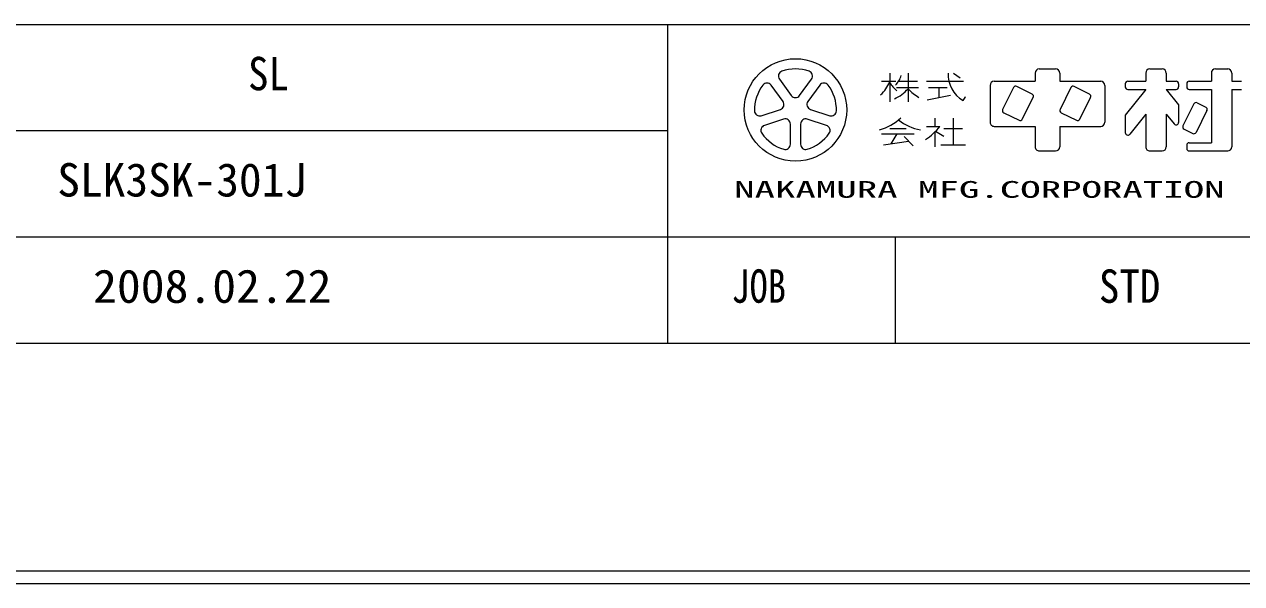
# Model space of a CAD drawing. Units: millimetres at full size, sheet at 1:20; details may follow other scales. Extents: x 10 to 16810, y -17 to 11897.
# Drawn here: x 11615 to 14823, y -17 to 1457 of the extents above; entities that cross this region are included whole.
import ezdxf
from ezdxf.enums import TextEntityAlignment as Align

# ---------------------------------------------------------------- set-up
doc = ezdxf.new("R2010")
doc.units = ezdxf.units.MM
doc.header["$LTSCALE"] = 20
for name, color, linetype, lineweight in [('DEFPOINTS_3', 7, 'Continuous', 0), ('LY_2', 7, 'Continuous', 0), ('LY_5', 2, 'Continuous', 18)]:
    doc.layers.add(name, color=color, linetype=linetype, lineweight=lineweight)
doc.layers.add('LY_4', color=7, linetype='Continuous')
doc.styles.add('ＭＳ ゴシック', font='')
doc.styles.get('ＭＳ ゴシック').set_extended_font_data('MS Gothic')

msp = doc.modelspace()

# ---------------------------------------------------------------- linework, layer by layer
at = {"layer": 'DEFPOINTS_3'}
msp.add_line((10, 16.7), (16810, 16.7), dxfattribs=at)
at = {"layer": 'LY_2'}
for p, q in [((710, 1456.7), (16110, 1456.7)), ((13310, 1456.7), (13310, 616.7)), ((13895.56, 1328.44), (13895.56, 1252.84)), ((13944.16, 1328.44), (13944.16, 1252.84)), ((14081.26, 1315.38), (14063.61, 1327.15)), ((14278.96, 1328.44), (14278.96, 1306.84)), ((14289.76, 1339.24), (14332.96, 1339.24)), ((14343.76, 1328.44), (14343.76, 1306.84)), ((14570.56, 1328.44), (14570.56, 1306.84)), ((14581.36, 1339.24), (14613.76, 1339.24)), ((14624.56, 1328.44), (14624.56, 1306.84)), ((14743.36, 1328.44), (14743.36, 1306.84)), ((14754.16, 1339.24), (14786.56, 1339.24)), ((14797.36, 1328.44), (14797.36, 1306.84)), ((13614.4, 1253.37), (13583.01, 1296.57)), ((13604.85, 1312.44), (13636.24, 1269.24)), ((13658.08, 1269.24), (13689.47, 1312.44)), ((13711.31, 1296.57), (13679.93, 1253.37)), ((13873.96, 1306.84), (13911.76, 1306.84)), ((13913.38, 1290.64), (13971.16, 1290.64)), ((13919.26, 1306.84), (13969, 1306.84)), ((13992.76, 1306.84), (14089.96, 1306.84)), ((13998.16, 1290.64), (14046.76, 1290.64)), ((14025.16, 1290.64), (14025.16, 1263.64)), ((14160.16, 1296.04), (14160.16, 1198.84)), ((14170.96, 1306.84), (14278.96, 1306.84)), ((14222.06, 1290.24), (14193.3, 1232.71)), ((14271, 1273.01), (14230.76, 1293.14)), ((14343.76, 1306.84), (14451.76, 1306.84)), ((14373.26, 1290.24), (14344.5, 1232.71)), ((14422.2, 1273.01), (14381.96, 1293.14)), ((14462.56, 1296.04), (14462.56, 1198.84)), ((14516.56, 1300.36), (14516.56, 1291.72)), ((14570.56, 1285.24), (14516.56, 1217.74)), ((14523.04, 1306.84), (14570.56, 1306.84)), ((14523.04, 1285.24), (14570.56, 1285.24)), ((14624.56, 1306.84), (14650.48, 1306.84)), ((14624.56, 1285.24), (14650.48, 1285.24)), ((14624.56, 1285.24), (14656.96, 1244.74)), ((14656.96, 1300.36), (14656.96, 1291.72)), ((14678.56, 1300.36), (14678.56, 1291.72)), ((14685.04, 1306.84), (14743.36, 1306.84)), ((14685.04, 1285.24), (14743.36, 1285.24)), ((14743.36, 1285.24), (14743.36, 1144.84)), ((14797.36, 1306.84), (14823.28, 1306.84)), ((14797.36, 1285.24), (14823.28, 1285.24)), ((14797.36, 1285.24), (14797.36, 1134.04)), ((13994.45, 1257.5), (14055.87, 1269.78)), ((14245.14, 1206.79), (14273.9, 1264.32)), ((14396.34, 1206.79), (14425.1, 1264.32)), ((13556.86, 1216.09), (13607.65, 1232.59)), ((13686.68, 1232.59), (13737.46, 1216.09)), ((14196.2, 1224.02), (14236.44, 1203.89)), ((14347.4, 1224.02), (14387.64, 1203.89)), ((14570.56, 1220.44), (14528.1, 1167.36)), ((14570.56, 1220.44), (14570.56, 1134.04)), ((14624.56, 1220.44), (14624.56, 1134.04)), ((14624.56, 1220.44), (14645.42, 1194.36)), ((14656.96, 1244.74), (14656.96, 1198.41)), ((14697.26, 1247.04), (14668.5, 1189.51)), ((14731.82, 1229.76), (14703.06, 1172.23)), ((14705.96, 1249.94), (14728.92, 1238.45)), ((13615.99, 1206.91), (13565.2, 1190.41)), ((13633.66, 1140.68), (13633.66, 1194.07)), ((13660.66, 1194.07), (13660.66, 1140.68)), ((13729.12, 1190.41), (13678.33, 1206.91)), ((13992.76, 1188.04), (14027.95, 1188.04)), ((14014.36, 1209.64), (14014.36, 1188.04)), ((14062.96, 1209.64), (14062.96, 1139.44)), ((14170.96, 1188.04), (14278.96, 1188.04)), ((14278.96, 1188.04), (14278.96, 1134.04)), ((14343.76, 1188.04), (14343.76, 1134.04)), ((14343.76, 1188.04), (14451.76, 1188.04)), ((14516.56, 1217.74), (14516.56, 1171.41)), ((8610, 1176.7), (13310, 1176.7)), ((13873.96, 1168.06), (13960.36, 1168.06)), ((13895.56, 1182.64), (13938.76, 1182.64)), ((13914.03, 1168.06), (13898.45, 1142.13)), ((13933.36, 1160.98), (13957.61, 1136.74)), ((14014.36, 1173.1), (14014.36, 1134.04)), ((14016.38, 1175.12), (14038.15, 1162.55)), ((14038.66, 1182.64), (14087.26, 1182.64)), ((14671.4, 1180.82), (14694.36, 1169.33)), ((13879.4, 1139.4), (13945.5, 1148.85)), ((14030.56, 1139.44), (14095.36, 1139.44)), ((14289.76, 1123.24), (14332.96, 1123.24)), ((14581.36, 1123.24), (14613.76, 1123.24)), ((14678.56, 1138.36), (14678.56, 1129.72)), ((14685.04, 1144.84), (14743.36, 1144.84)), ((14685.04, 1123.24), (14786.56, 1123.24)), ((6410, 896.7), (16110, 896.7)), ((13910, 896.7), (13910, 616.7)), ((710, 616.7), (16110, 616.7))]:
    msp.add_line(p, q, dxfattribs=at)
msp.add_circle((13647.16, 1231.24), 135, dxfattribs=at)
for centre, radius, start, end in [((13615.77, 1320.37), 13.5, 109.39847, 215.99997), ((13647.16, 1231.24), 108, 70.60155, 109.39847), ((13678.55, 1320.37), 13.5, 324, 70.60155), ((13869.91, 1338.59), 58.68, 313.72108, 343.54317), ((14127.48, 1324.48), 78.11, 177.09472, 240.51891), ((14289.76, 1328.44), 10.8, 89.99998, 179.99996), ((14332.96, 1328.44), 10.8, 0, 89.99998), ((14581.36, 1328.44), 10.8, 89.99998, 179.99996), ((14613.76, 1328.44), 10.8, 0, 89.99998), ((14754.16, 1328.44), 10.8, 89.99998, 179.99996), ((14786.56, 1328.44), 10.8, 0, 89.99998), ((13647.16, 1231.24), 108, 142.60154, 181.39846), ((13572.09, 1288.63), 13.5, 35.99999, 142.60154), ((13722.23, 1288.63), 13.5, 37.39846, 143.99995), ((13647.16, 1231.24), 108, 358.60155, 37.39847), ((13811.36, 1340.07), 91.39, 311.36185, 337.13638), ((13974.67, 1353.79), 93.81, 212.50346, 230.00631), ((13855.06, 1369.44), 121.36, 295.86917, 317.23867), ((14033.26, 1369.44), 121.36, 222.76131, 240.10806), ((14170.96, 1296.04), 10.8, 89.99998, 179.99996), ((14227.86, 1287.34), 6.48, 63.43492, 153.43499), ((14379.06, 1287.34), 6.48, 63.43492, 153.43499), ((14451.76, 1296.04), 10.8, 0, 89.99998), ((14523.04, 1300.36), 6.48, 89.99998, 179.99996), ((14523.04, 1291.72), 6.48, 179.99998, 270.00002), ((14650.48, 1300.36), 6.48, 0, 89.99998), ((14650.48, 1291.72), 6.48, 270.00002, 0), ((14685.04, 1300.36), 6.48, 89.99998, 179.99996), ((14685.04, 1291.72), 6.48, 179.99998, 270.00002), ((13603.47, 1245.43), 13.5, 287.99998, 35.99999), ((13647.16, 1277.17), 13.5, 215.99998, 324), ((13690.85, 1245.43), 13.5, 143.99996, 251.99999), ((14048.41, 1288.88), 51.97, 321.42112, 334.8249), ((14268.11, 1267.22), 6.48, 333.4349, 63.43487), ((14419.31, 1267.22), 6.48, 333.4349, 63.43487), ((13552.69, 1228.93), 13.5, 181.39848, 287.99997), ((13741.63, 1228.93), 13.5, 252.00001, 358.60156), ((14199.09, 1229.81), 6.48, 153.43495, 243.43485), ((14350.29, 1229.81), 6.48, 153.43495, 243.43485), ((14703.06, 1244.14), 6.48, 63.43487, 153.43498), ((14726.03, 1232.66), 6.48, 333.43492, 63.43493), ((13569.38, 1177.57), 13.5, 107.99999, 214.60154), ((13620.16, 1194.07), 13.5, 359.99997, 107.99999), ((13674.16, 1194.07), 13.5, 71.99997, 179.99999), ((13724.95, 1177.57), 13.5, 325.39847, 71.99996), ((13834.08, 1306.98), 132.81, 285.11261, 313.40619), ((13999.2, 1304.45), 127.68, 231.17281, 259.75506), ((13883.6, 1305.75), 186.26, 304.87257, 320.80411), ((14170.96, 1198.84), 10.8, 179.99998, 270.00002), ((14239.34, 1209.69), 6.48, 243.43498, 333.43496), ((14390.54, 1209.69), 6.48, 243.43498, 333.43496), ((14451.76, 1198.84), 10.8, 270.00002, 0), ((14650.48, 1198.41), 6.48, 218.65962, 0), ((14674.29, 1186.61), 6.48, 153.43487, 243.4348), ((13647.16, 1231.24), 108, 214.60156, 253.39848), ((13647.16, 1231.24), 108, 286.60155, 325.39847), ((14523.04, 1171.41), 6.48, 179.99998, 321.34037), ((14697.26, 1175.13), 6.48, 243.43487, 333.43498), ((13620.16, 1140.68), 13.5, 253.39847, 359.99997), ((13674.16, 1140.68), 13.5, 179.99999, 286.60154), ((14289.76, 1134.04), 10.8, 179.99998, 270.00002), ((14332.96, 1134.04), 10.8, 270.00002, 0), ((14581.36, 1134.04), 10.8, 179.99998, 270.00002), ((14613.76, 1134.04), 10.8, 270.00002, 0), ((14685.04, 1138.36), 6.48, 89.99998, 179.99996), ((14685.04, 1129.72), 6.48, 179.99998, 270.00002), ((14786.56, 1134.04), 10.8, 270.00002, 0)]:
    msp.add_arc(centre, radius, start, end, dxfattribs=at)
at = {"layer": 'LY_5', "color": 7, "lineweight": 0}
msp.add_line((50.08, -16.7), (16769.92, -16.7), dxfattribs=at)

# ---------------------------------------------------------------- texts
at = {"layer": 'LY_2', "style": 'ＭＳ ゴシック'}
for s, height, width, p in [('NAKAMURA MFG.CORPORATION', 43.99, 1.8, (13485.52, 986.7)), ('JOB', 87.98, 0.8, (13478.48, 696.91))]:
    msp.add_text(s, height=height, dxfattribs=dict(at, width=width)).set_placement(p, align=Align.BOTTOM_LEFT)
at = {"layer": 'LY_4', "style": 'ＭＳ ゴシック'}
for s, width, p in [('SL', 0.9, (12204.29, 1256.7)), ('2008.02.22', 1.05, (11795.71, 696.7)), ('STD', 0.9, (14447.14, 696.7))]:
    msp.add_text(s, height=87.98, dxfattribs=dict(at, width=width)).set_placement(p, align=Align.BOTTOM_LEFT)
msp.add_text('SLK3SK-301J', height=87.98, dxfattribs=at).set_placement((11701.43, 976.7), align=Align.BOTTOM_LEFT)

doc.saveas('drawing.dxf')
